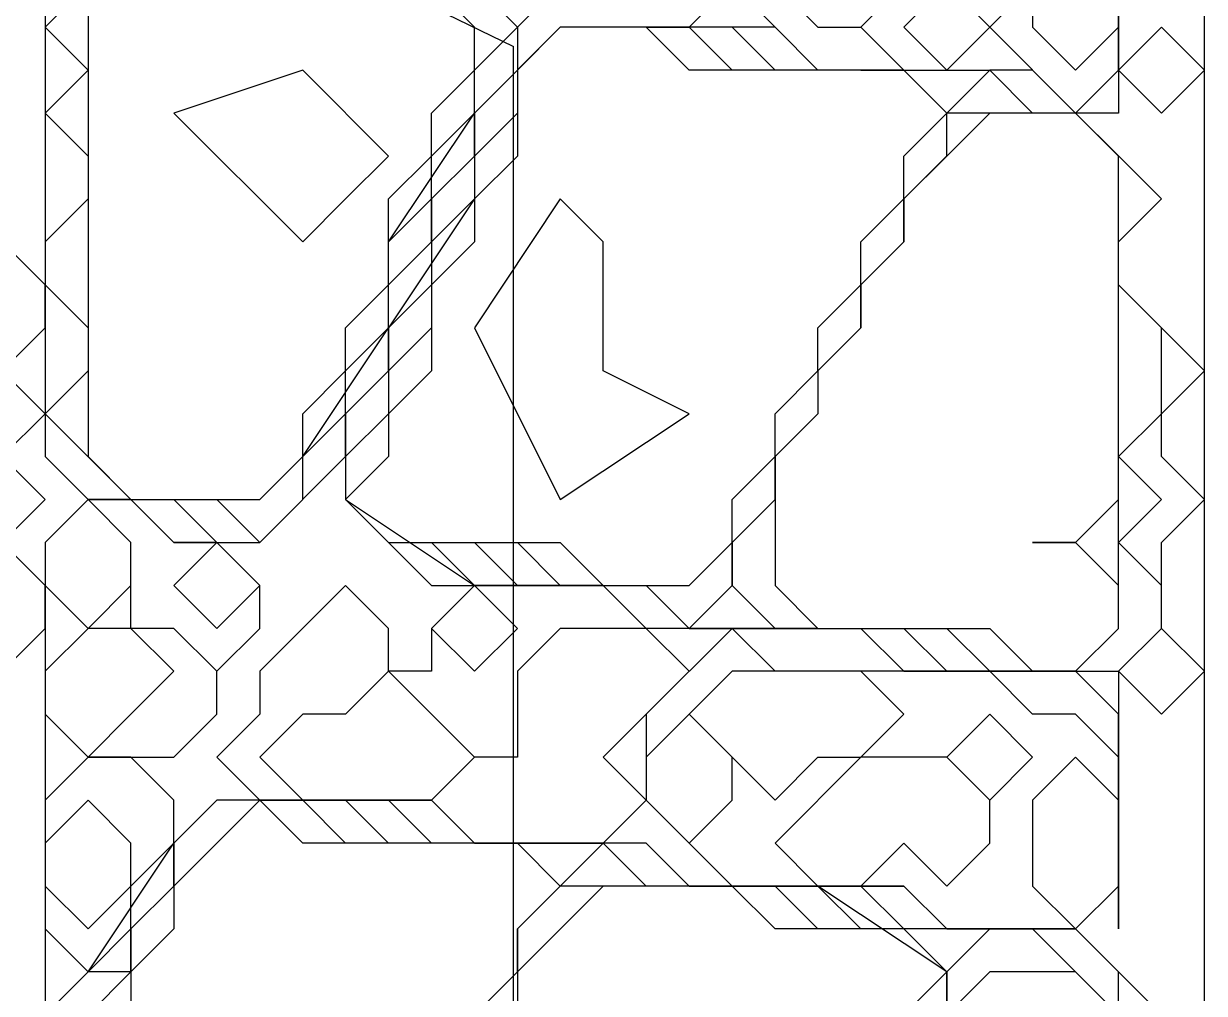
# Model space of a CAD drawing. Extents: x 46 to 224, y 52 to 151.
# Drawn here: x 163.21 to 179.58, y 106.87 to 120.32 of the extents above; entities that cross this region are included whole.
import ezdxf

# ---------------------------------------------------------------- set-up
doc = ezdxf.new("R2010")
doc.units = 0
doc.layers.add('OUTLINE', color=1, linetype='CONTINUOUS')

msp = doc.modelspace()

# ---------------------------------------------------------------- linework, layer by layer
for p, q in [((163.5056, 132.7659), (163.5056, 114.3135)), ((179.577, 86.9326), (179.577, 129.7897)), ((179.577, 86.9326), (179.577, 129.7897)), ((178.3865, 123.2421), (178.3865, 119.0754)), ((164.696, 121.4564), (163.5056, 120.2659)), ((177.7913, 121.4564), (176.6008, 120.2659)), ((163.5056, 120.8611), (163.5056, 114.3135)), ((163.5056, 120.8611), (163.5056, 114.3135)), ((163.5056, 120.8611), (163.5056, 114.3135)), ((163.5056, 120.8611), (163.5056, 114.3135)), ((163.5056, 120.8611), (163.5056, 114.3135)), ((164.1008, 120.8611), (164.1008, 114.3135)), ((169.4579, 120.2659), (168.8627, 120.8611)), ((169.4579, 120.2659), (168.8627, 120.8611)), ((169.4579, 120.2659), (168.8627, 120.8611)), ((169.4579, 120.2659), (168.8627, 120.8611)), ((169.4579, 120.2659), (168.8627, 120.8611)), ((169.4579, 120.2659), (168.8627, 120.8611)), ((170.0532, 120.2659), (169.4579, 120.8611)), ((170.0532, 120.2659), (169.4579, 120.8611)), ((170.6484, 120.8611), (170.0532, 120.2659)), ((170.6484, 120.8611), (170.0532, 120.2659)), ((172.4341, 120.2659), (173.0294, 120.8611)), ((172.4341, 120.2659), (173.0294, 120.8611)), ((173.0294, 120.8611), (173.6246, 120.2659)), ((173.0294, 120.8611), (173.6246, 120.2659)), ((173.6246, 120.8611), (174.2198, 120.2659)), ((173.6246, 120.8611), (174.2198, 120.2659)), ((173.6246, 120.8611), (174.2198, 120.2659)), ((174.8151, 120.2659), (175.4103, 120.8611)), ((174.8151, 120.2659), (175.4103, 120.8611)), ((176.0056, 120.8611), (175.4103, 120.2659)), ((176.0056, 120.8611), (175.4103, 120.2659)), ((176.0056, 119.6707), (177.196, 120.8611)), ((176.6008, 120.2659), (176.0056, 120.8611)), ((176.6008, 120.2659), (176.0056, 120.8611)), ((177.196, 120.8611), (177.196, 120.2659)), ((177.196, 120.8611), (177.196, 120.2659)), ((178.3865, 119.6707), (178.3865, 120.8611)), ((178.3865, 120.2659), (178.3865, 120.8611)), ((178.3865, 120.2659), (178.3865, 120.8611)), ((178.3865, 120.2659), (178.3865, 120.8611)), ((163.5056, 120.2659), (164.1008, 119.6707)), ((169.4579, 119.0754), (169.4579, 120.2659)), ((169.4579, 119.6707), (170.0532, 120.2659)), ((169.4579, 119.6707), (170.0532, 120.2659)), ((170.6484, 120.2659), (169.4579, 119.0754)), ((169.4579, 118.4802), (169.4579, 120.2659)), ((169.4579, 119.0754), (169.4579, 120.2659)), ((169.4579, 119.6707), (169.4579, 120.2659)), ((169.4579, 119.6707), (169.4579, 120.2659)), ((169.4579, 118.4802), (169.4579, 120.2659)), ((170.6484, 120.2659), (170.0532, 119.6707)), ((170.0532, 120.2659), (170.0532, 119.6707)), ((170.0532, 120.2659), (170.0532, 119.6707)), ((170.6484, 120.2659), (170.0532, 119.6707)), ((170.6484, 120.2659), (170.0532, 119.6707)), ((170.6484, 120.2659), (170.0532, 119.6707)), ((170.6484, 120.2659), (170.0532, 119.6707)), ((170.6484, 120.2659), (170.0532, 119.6707)), ((173.0294, 120.2659), (170.6484, 120.2659)), ((173.6246, 120.2659), (170.6484, 120.2659)), ((173.6246, 120.2659), (170.6484, 120.2659)), ((172.4341, 120.2659), (170.6484, 120.2659)), ((172.4341, 120.2659), (170.6484, 120.2659)), ((171.8389, 120.2659), (170.6484, 120.2659)), ((173.6246, 120.2659), (170.6484, 120.2659)), ((173.6246, 120.2659), (171.8389, 120.2659)), ((171.8389, 120.2659), (172.4341, 120.2659)), ((173.6246, 120.2659), (171.8389, 120.2659)), ((171.8389, 120.2659), (172.4341, 120.2659)), ((172.4341, 119.6707), (171.8389, 120.2659)), ((173.0294, 119.6707), (172.4341, 120.2659)), ((173.0294, 119.6707), (172.4341, 120.2659)), ((173.6246, 119.6707), (173.0294, 120.2659)), ((174.2198, 119.6707), (173.6246, 120.2659)), ((174.2198, 119.6707), (173.6246, 120.2659)), ((174.2198, 119.6707), (173.6246, 120.2659)), ((174.2198, 120.2659), (174.8151, 120.2659)), ((174.2198, 120.2659), (174.8151, 120.2659)), ((174.2198, 120.2659), (174.8151, 120.2659)), ((174.8151, 120.2659), (175.4103, 119.6707)), ((175.4103, 120.2659), (176.0056, 119.6707)), ((175.4103, 120.2659), (176.0056, 119.6707)), ((176.0056, 119.6707), (176.6008, 120.2659)), ((176.0056, 119.6707), (176.6008, 120.2659)), ((176.6008, 120.2659), (177.7913, 119.0754)), ((177.196, 120.2659), (177.7913, 119.6707)), ((177.196, 120.2659), (177.7913, 119.6707)), ((177.7913, 119.6707), (178.3865, 120.2659)), ((177.7913, 119.6707), (178.3865, 120.2659)), ((178.3865, 119.6707), (178.3865, 120.2659)), ((178.9818, 120.2659), (178.3865, 119.6707)), ((179.577, 119.6707), (178.9818, 120.2659)), ((164.1008, 119.6707), (163.5056, 119.0754)), ((167.077, 119.6707), (165.2913, 119.0754)), ((167.077, 119.6707), (165.2913, 119.0754)), ((168.2675, 118.4802), (167.077, 119.6707)), ((168.2675, 118.4802), (167.077, 119.6707)), ((168.8627, 119.0754), (169.4579, 119.6707)), ((168.8627, 119.0754), (169.4579, 119.6707)), ((170.0532, 119.6707), (169.4579, 119.0754)), ((170.0532, 119.6707), (169.4579, 119.0754)), ((169.4579, 118.4802), (169.4579, 119.6707)), ((169.4579, 118.4802), (169.4579, 119.6707)), ((170.0532, 119.6707), (170.0532, 119.0754)), ((170.0532, 119.6707), (170.0532, 119.0754)), ((170.0532, 119.6707), (170.0532, 119.0754)), ((170.0532, 119.6707), (170.0532, 118.4802)), ((170.0532, 119.6707), (170.0532, 118.4802)), ((170.0532, 119.6707), (170.0532, 119.0754)), ((173.0294, 119.6707), (172.4341, 119.6707)), ((173.6246, 119.6707), (173.0294, 119.6707)), ((173.6246, 119.6707), (173.0294, 119.6707)), ((175.4103, 119.6707), (173.0294, 119.6707)), ((174.2198, 119.6707), (173.6246, 119.6707)), ((175.4103, 119.6707), (173.6246, 119.6707)), ((175.4103, 119.6707), (173.6246, 119.6707)), ((175.4103, 119.6707), (174.2198, 119.6707)), ((174.8151, 119.6707), (174.2198, 119.6707)), ((174.8151, 119.6707), (174.2198, 119.6707)), ((174.8151, 119.6707), (174.2198, 119.6707)), ((174.8151, 119.6707), (176.6008, 119.6707)), ((175.4103, 119.6707), (174.8151, 119.6707)), ((175.4103, 119.6707), (174.8151, 119.6707)), ((175.4103, 119.6707), (174.8151, 119.6707)), ((175.4103, 119.6707), (174.8151, 119.6707)), ((176.0056, 119.0754), (175.4103, 119.6707)), ((176.0056, 119.0754), (175.4103, 119.6707)), ((175.4103, 119.6707), (176.0056, 119.6707)), ((176.0056, 119.0754), (175.4103, 119.6707)), ((176.0056, 119.0754), (175.4103, 119.6707)), ((176.0056, 119.0754), (175.4103, 119.6707)), ((176.0056, 119.0754), (175.4103, 119.6707)), ((176.0056, 119.0754), (175.4103, 119.6707)), ((176.0056, 119.0754), (175.4103, 119.6707)), ((176.6008, 119.6707), (176.0056, 119.0754)), ((176.6008, 119.6707), (176.0056, 119.0754)), ((176.6008, 119.6707), (176.0056, 119.0754)), ((176.6008, 119.6707), (176.0056, 119.0754)), ((177.196, 119.6707), (176.6008, 119.6707)), ((177.196, 119.0754), (176.6008, 119.6707)), ((177.196, 119.0754), (176.6008, 119.6707)), ((178.9818, 117.8849), (177.196, 119.6707)), ((177.7913, 119.0754), (178.3865, 119.6707)), ((177.7913, 119.0754), (178.3865, 119.6707)), ((178.3865, 119.6707), (178.9818, 119.0754)), ((178.9818, 119.0754), (179.577, 119.6707)), ((163.5056, 119.0754), (164.1008, 118.4802)), ((165.2913, 119.0754), (167.077, 117.2897)), ((165.2913, 119.0754), (167.077, 117.2897)), ((168.2675, 117.2897), (169.4579, 119.0754)), ((168.8627, 118.4802), (169.4579, 119.0754)), ((168.8627, 117.8849), (168.8627, 119.0754)), ((168.8627, 118.4802), (168.8627, 119.0754)), ((170.0532, 119.0754), (169.4579, 118.4802)), ((169.4579, 119.0754), (169.4579, 118.4802)), ((169.4579, 119.0754), (169.4579, 118.4802)), ((169.4579, 119.0754), (169.4579, 117.8849)), ((170.0532, 119.0754), (169.4579, 118.4802)), ((170.0532, 119.0754), (169.4579, 118.4802)), ((170.0532, 119.0754), (169.4579, 118.4802)), ((176.6008, 119.0754), (175.4103, 117.8849)), ((175.4103, 118.4802), (176.0056, 119.0754)), ((176.6008, 119.0754), (175.4103, 117.8849)), ((175.4103, 118.4802), (176.0056, 119.0754)), ((176.6008, 119.0754), (175.4103, 117.8849)), ((177.7913, 119.0754), (176.0056, 119.0754)), ((176.0056, 118.4802), (176.0056, 119.0754)), ((177.7913, 119.0754), (176.6008, 119.0754)), ((177.7913, 119.0754), (176.6008, 119.0754)), ((177.7913, 119.0754), (176.6008, 119.0754)), ((177.7913, 119.0754), (177.196, 119.0754)), ((177.7913, 119.0754), (177.196, 119.0754)), ((178.3865, 118.4802), (177.7913, 119.0754)), ((178.3865, 119.0754), (177.7913, 119.0754)), ((178.9818, 117.8849), (177.7913, 119.0754)), ((178.3865, 118.4802), (177.7913, 119.0754)), ((178.3865, 118.4802), (177.7913, 119.0754)), ((178.3865, 118.4802), (177.7913, 119.0754)), ((178.9818, 117.8849), (177.7913, 119.0754)), ((164.1008, 118.4802), (164.1008, 117.8849)), ((167.6722, 117.8849), (168.2675, 118.4802)), ((167.6722, 117.8849), (168.2675, 118.4802)), ((168.2675, 117.8849), (168.8627, 118.4802)), ((169.4579, 118.4802), (168.8627, 117.8849)), ((169.4579, 118.4802), (168.8627, 117.8849)), ((168.8627, 117.8849), (169.4579, 118.4802)), ((168.8627, 117.8849), (169.4579, 118.4802)), ((168.8627, 117.8849), (169.4579, 118.4802)), ((168.8627, 117.8849), (168.8627, 118.4802)), ((168.8627, 117.8849), (169.4579, 118.4802)), ((169.4579, 118.4802), (169.4579, 117.8849)), ((169.4579, 118.4802), (169.4579, 117.8849)), ((169.4579, 118.4802), (169.4579, 117.2897)), ((170.0532, 118.4802), (169.4579, 117.8849)), ((170.0532, 118.4802), (169.4579, 117.8849)), ((169.4579, 118.4802), (169.4579, 117.8849)), ((175.4103, 117.8849), (176.0056, 118.4802)), ((175.4103, 117.8849), (175.4103, 118.4802)), ((175.4103, 117.8849), (175.4103, 118.4802)), ((178.3865, 111.9326), (178.3865, 118.4802)), ((178.3865, 111.9326), (178.3865, 118.4802)), ((178.3865, 117.8849), (178.3865, 118.4802)), ((178.3865, 117.8849), (178.3865, 118.4802)), ((164.1008, 117.8849), (163.5056, 117.2897)), ((167.077, 117.2897), (167.6722, 117.8849)), ((167.077, 117.2897), (167.6722, 117.8849)), ((169.4579, 117.8849), (168.2675, 116.0992)), ((168.2675, 117.2897), (168.8627, 117.8849)), ((168.2675, 117.2897), (168.8627, 117.8849)), ((168.2675, 116.6945), (168.2675, 117.8849)), ((168.8627, 117.8849), (168.8627, 116.6945)), ((168.8627, 117.8849), (168.8627, 116.6945)), ((168.8627, 117.2897), (168.8627, 117.8849)), ((168.8627, 117.2897), (168.8627, 117.8849)), ((169.4579, 117.8849), (168.8627, 117.2897)), ((168.8627, 117.2897), (168.8627, 117.8849)), ((169.4579, 117.8849), (168.8627, 117.2897)), ((168.8627, 117.2897), (168.8627, 117.8849)), ((169.4579, 117.8849), (168.8627, 117.2897)), ((170.6484, 117.8849), (169.4579, 116.0992)), ((170.6484, 117.8849), (169.4579, 116.0992)), ((169.4579, 117.8849), (169.4579, 117.2897)), ((169.4579, 117.8849), (169.4579, 117.2897)), ((171.2437, 117.2897), (170.6484, 117.8849)), ((171.2437, 117.2897), (170.6484, 117.8849)), ((174.8151, 117.2897), (175.4103, 117.8849)), ((174.8151, 117.2897), (175.4103, 117.8849)), ((175.4103, 117.8849), (175.4103, 117.2897)), ((175.4103, 117.2897), (175.4103, 117.8849)), ((175.4103, 117.8849), (175.4103, 117.2897)), ((175.4103, 117.8849), (175.4103, 117.2897)), ((178.3865, 117.2897), (178.9818, 117.8849)), ((178.3865, 117.2897), (178.9818, 117.8849)), ((178.3865, 111.9326), (178.3865, 117.8849)), ((178.3865, 113.7183), (178.3865, 117.8849)), ((178.3865, 117.2897), (178.9818, 117.8849)), ((163.5056, 116.6945), (162.9103, 117.2897)), ((163.5056, 116.6945), (162.9103, 117.2897)), ((163.5056, 117.2897), (163.5056, 116.6945)), ((168.2675, 116.0992), (168.2675, 117.2897)), ((168.2675, 116.6945), (168.8627, 117.2897)), ((168.2675, 116.6945), (168.8627, 117.2897)), ((168.2675, 116.6945), (168.8627, 117.2897)), ((168.2675, 116.0992), (168.2675, 117.2897)), ((168.2675, 116.6945), (168.2675, 117.2897)), ((168.2675, 116.6945), (168.8627, 117.2897)), ((168.8627, 117.2897), (168.8627, 116.6945)), ((168.8627, 117.2897), (168.8627, 116.6945)), ((169.4579, 117.2897), (168.8627, 116.6945)), ((169.4579, 117.2897), (168.8627, 116.6945)), ((169.4579, 117.2897), (168.8627, 116.6945)), ((168.8627, 117.2897), (168.8627, 116.6945)), ((171.2437, 116.6945), (171.2437, 117.2897)), ((171.2437, 116.6945), (171.2437, 117.2897)), ((175.4103, 117.2897), (174.8151, 116.6945)), ((174.8151, 116.6945), (175.4103, 117.2897)), ((174.8151, 116.6945), (174.8151, 117.2897)), ((175.4103, 117.2897), (174.8151, 116.6945)), ((174.8151, 116.6945), (174.8151, 117.2897)), ((175.4103, 117.2897), (174.8151, 116.6945)), ((178.3865, 116.6945), (178.3865, 117.2897)), ((178.3865, 116.6945), (178.3865, 117.2897)), ((178.3865, 116.6945), (178.3865, 117.2897)), ((163.5056, 116.0992), (163.5056, 116.6945)), ((163.5056, 116.0992), (163.5056, 116.6945)), ((163.5056, 116.6945), (164.1008, 116.0992)), ((167.6722, 116.0992), (168.2675, 116.6945)), ((167.6722, 116.0992), (168.2675, 116.6945)), ((168.8627, 116.6945), (168.2675, 116.0992)), ((168.8627, 116.6945), (168.2675, 116.0992)), ((168.2675, 115.504), (168.2675, 116.6945)), ((168.2675, 116.0992), (168.2675, 116.6945)), ((168.8627, 116.6945), (168.2675, 116.0992)), ((168.2675, 116.0992), (168.2675, 116.6945)), ((168.8627, 116.6945), (168.2675, 116.0992)), ((168.2675, 116.0992), (168.2675, 116.6945)), ((168.8627, 116.6945), (168.2675, 116.0992)), ((168.8627, 116.6945), (168.8627, 116.0992)), ((168.8627, 116.6945), (168.8627, 116.0992)), ((168.8627, 116.6945), (168.8627, 115.504)), ((171.2437, 115.504), (171.2437, 116.6945)), ((171.2437, 115.504), (171.2437, 116.6945)), ((174.2198, 116.0992), (174.8151, 116.6945)), ((174.2198, 116.0992), (174.8151, 116.6945)), ((174.8151, 116.6945), (174.8151, 116.0992)), ((174.8151, 116.0992), (174.8151, 116.6945)), ((174.8151, 116.6945), (174.8151, 116.0992)), ((174.8151, 116.6945), (174.8151, 116.0992)), ((179.577, 115.504), (178.3865, 116.6945)), ((178.9818, 116.0992), (178.3865, 116.6945)), ((178.9818, 116.0992), (178.3865, 116.6945)), ((162.9103, 115.504), (163.5056, 116.0992)), ((162.9103, 115.504), (163.5056, 116.0992)), ((164.1008, 116.0992), (164.1008, 115.504)), ((167.077, 114.3135), (168.2675, 116.0992)), ((167.6722, 115.504), (168.2675, 116.0992)), ((167.6722, 115.504), (168.2675, 116.0992)), ((167.6722, 115.504), (168.2675, 116.0992)), ((167.6722, 114.9088), (167.6722, 116.0992)), ((167.6722, 115.504), (167.6722, 116.0992)), ((167.6722, 115.504), (168.2675, 116.0992)), ((168.2675, 116.0992), (168.2675, 114.9088)), ((168.2675, 116.0992), (168.2675, 115.504)), ((168.2675, 116.0992), (168.2675, 115.504)), ((168.2675, 116.0992), (168.2675, 115.504)), ((168.2675, 116.0992), (168.2675, 115.504)), ((168.8627, 116.0992), (168.2675, 115.504)), ((168.8627, 116.0992), (168.2675, 115.504)), ((168.2675, 116.0992), (168.2675, 115.504)), ((169.4579, 116.0992), (170.6484, 113.7183)), ((169.4579, 116.0992), (170.6484, 113.7183)), ((174.8151, 116.0992), (174.2198, 115.504)), ((174.2198, 115.504), (174.8151, 116.0992)), ((174.2198, 115.504), (174.2198, 116.0992)), ((174.8151, 116.0992), (174.2198, 115.504)), ((174.2198, 115.504), (174.2198, 116.0992)), ((174.8151, 116.0992), (174.2198, 115.504)), ((178.9818, 114.9088), (178.9818, 116.0992)), ((178.9818, 114.9088), (178.9818, 116.0992)), ((163.5056, 114.9088), (162.9103, 115.504)), ((163.5056, 114.9088), (162.9103, 115.504)), ((164.1008, 115.504), (163.5056, 114.9088)), ((167.077, 114.9088), (167.6722, 115.504)), ((168.2675, 115.504), (167.6722, 114.9088)), ((168.2675, 115.504), (167.6722, 114.9088)), ((167.6722, 114.9088), (168.2675, 115.504)), ((167.6722, 114.3135), (167.6722, 115.504)), ((168.2675, 115.504), (167.6722, 114.9088)), ((167.6722, 114.3135), (167.6722, 115.504)), ((168.2675, 115.504), (167.6722, 114.9088)), ((167.6722, 114.9088), (167.6722, 115.504)), ((167.6722, 114.3135), (167.6722, 115.504)), ((168.2675, 115.504), (167.6722, 114.9088)), ((168.2675, 115.504), (168.2675, 114.9088)), ((168.2675, 115.504), (168.2675, 114.3135)), ((168.8627, 115.504), (168.2675, 114.9088)), ((172.4341, 114.9088), (171.2437, 115.504)), ((172.4341, 114.9088), (171.2437, 115.504)), ((173.6246, 114.9088), (174.2198, 115.504)), ((173.6246, 114.9088), (174.2198, 115.504)), ((174.2198, 115.504), (174.2198, 114.9088)), ((174.2198, 115.504), (174.2198, 114.9088)), ((178.9818, 114.9088), (179.577, 115.504)), ((162.9103, 114.3135), (163.5056, 114.9088)), ((162.9103, 114.3135), (163.5056, 114.9088)), ((163.5056, 114.9088), (164.696, 113.7183)), ((166.4818, 113.7183), (167.6722, 114.9088)), ((166.4818, 113.7183), (167.6722, 114.9088)), ((167.077, 114.3135), (167.077, 114.9088)), ((168.2675, 114.9088), (167.6722, 114.3135)), ((167.6722, 114.9088), (167.6722, 113.7183)), ((167.6722, 114.9088), (167.6722, 113.7183)), ((167.6722, 114.3135), (167.6722, 114.9088)), ((167.6722, 114.9088), (167.6722, 113.7183)), ((167.6722, 114.9088), (167.6722, 113.7183)), ((168.2675, 114.9088), (167.6722, 114.3135)), ((167.6722, 114.9088), (167.6722, 113.7183)), ((168.2675, 114.9088), (168.2675, 114.3135)), ((170.6484, 113.7183), (172.4341, 114.9088)), ((170.6484, 113.7183), (172.4341, 114.9088)), ((173.6246, 113.7183), (173.6246, 114.9088)), ((174.2198, 114.9088), (173.6246, 114.3135)), ((173.6246, 114.3135), (173.6246, 114.9088)), ((174.2198, 114.9088), (173.6246, 114.3135)), ((178.3865, 114.3135), (178.9818, 114.9088)), ((178.3865, 114.3135), (178.9818, 114.9088)), ((178.9818, 114.3135), (178.9818, 114.9088)), ((163.5056, 113.7183), (162.9103, 114.3135)), ((163.5056, 113.7183), (162.9103, 114.3135)), ((163.5056, 114.3135), (164.1008, 113.7183)), ((163.5056, 114.3135), (164.1008, 113.7183)), ((163.5056, 114.3135), (164.1008, 113.7183)), ((163.5056, 114.3135), (164.1008, 113.7183)), ((163.5056, 114.3135), (164.1008, 113.7183)), ((163.5056, 114.3135), (164.1008, 113.7183)), ((164.1008, 114.3135), (164.696, 113.7183)), ((166.4818, 113.123), (167.6722, 114.3135)), ((166.4818, 113.123), (167.6722, 114.3135)), ((166.4818, 113.123), (167.6722, 114.3135)), ((166.4818, 113.7183), (167.077, 114.3135)), ((166.4818, 113.123), (167.6722, 114.3135)), ((167.077, 113.7183), (167.077, 114.3135)), ((167.6722, 114.3135), (167.6722, 113.7183)), ((167.6722, 114.3135), (167.6722, 113.7183)), ((168.2675, 114.3135), (167.6722, 113.7183)), ((168.2675, 114.3135), (167.6722, 113.7183)), ((173.0294, 113.7183), (173.6246, 114.3135)), ((173.6246, 114.3135), (173.6246, 112.5278)), ((173.6246, 114.3135), (173.6246, 112.5278)), ((178.9818, 113.7183), (178.3865, 114.3135)), ((178.9818, 113.7183), (178.3865, 114.3135)), ((179.577, 113.7183), (178.9818, 114.3135)), ((162.9103, 113.123), (163.5056, 113.7183)), ((162.9103, 113.123), (163.5056, 113.7183)), ((164.1008, 113.7183), (163.5056, 113.123)), ((164.1008, 113.7183), (163.5056, 113.123)), ((164.1008, 113.7183), (163.5056, 113.123)), ((164.1008, 113.7183), (163.5056, 113.123)), ((164.1008, 113.7183), (163.5056, 113.123)), ((164.1008, 113.7183), (165.8865, 113.7183)), ((164.696, 113.7183), (164.1008, 113.7183)), ((164.696, 113.7183), (164.1008, 113.7183)), ((164.1008, 113.7183), (164.696, 113.7183)), ((164.1008, 113.7183), (165.2913, 113.7183)), ((164.696, 113.123), (164.1008, 113.7183)), ((164.1008, 113.7183), (165.8865, 113.7183)), ((164.696, 113.123), (164.1008, 113.7183)), ((164.1008, 113.7183), (166.4818, 113.7183)), ((164.1008, 113.7183), (165.8865, 113.7183)), ((164.696, 113.123), (164.1008, 113.7183)), ((165.2913, 113.123), (164.696, 113.7183)), ((165.2913, 113.123), (164.696, 113.7183)), ((164.696, 113.7183), (165.2913, 113.123)), ((164.696, 113.7183), (166.4818, 113.7183)), ((164.696, 113.7183), (166.4818, 113.7183)), ((165.2913, 113.7183), (165.8865, 113.123)), ((165.8865, 113.7183), (166.4818, 113.123)), ((165.8865, 113.7183), (166.4818, 113.123)), ((165.8865, 113.7183), (166.4818, 113.123)), ((166.4818, 113.123), (167.077, 113.7183)), ((167.6722, 113.7183), (169.4579, 112.5278)), ((167.6722, 113.7183), (168.8627, 112.5278)), ((167.6722, 113.7183), (168.8627, 112.5278)), ((167.6722, 113.7183), (168.2675, 113.123)), ((167.6722, 113.7183), (168.2675, 113.123)), ((167.6722, 113.7183), (168.2675, 113.123)), ((167.6722, 113.7183), (168.2675, 113.123)), ((167.6722, 113.7183), (168.2675, 113.123)), ((167.6722, 113.7183), (168.2675, 113.123)), ((172.4341, 112.5278), (173.6246, 113.7183)), ((173.0294, 113.123), (173.0294, 113.7183)), ((177.7913, 113.123), (178.3865, 113.7183)), ((178.3865, 113.123), (178.9818, 113.7183)), ((178.3865, 113.123), (178.9818, 113.7183)), ((178.9818, 113.123), (179.577, 113.7183)), ((163.5056, 112.5278), (162.9103, 113.123)), ((163.5056, 112.5278), (162.9103, 113.123)), ((163.5056, 113.123), (163.5056, 105.9802)), ((163.5056, 113.123), (163.5056, 105.9802)), ((163.5056, 113.123), (163.5056, 110.7421)), ((163.5056, 113.123), (163.5056, 112.5278)), ((163.5056, 113.123), (163.5056, 112.5278)), ((164.696, 112.5278), (164.696, 113.123)), ((164.696, 112.5278), (164.696, 113.123)), ((164.696, 112.5278), (164.696, 113.123)), ((165.8865, 113.123), (165.2913, 113.123)), ((165.8865, 113.123), (165.2913, 113.123)), ((165.2913, 113.123), (166.4818, 113.123)), ((165.8865, 113.123), (165.2913, 112.5278)), ((166.4818, 112.5278), (165.8865, 113.123)), ((166.4818, 112.5278), (165.8865, 113.123)), ((165.8865, 113.123), (166.4818, 113.123)), ((166.4818, 112.5278), (165.8865, 113.123)), ((168.2675, 113.123), (168.8627, 113.123)), ((168.2675, 113.123), (168.8627, 113.123)), ((168.2675, 113.123), (169.4579, 113.123)), ((168.2675, 113.123), (170.0532, 113.123)), ((168.2675, 113.123), (170.6484, 113.123)), ((168.2675, 113.123), (168.8627, 113.123)), ((168.8627, 113.123), (169.4579, 112.5278)), ((168.8627, 113.123), (169.4579, 112.5278)), ((168.8627, 113.123), (169.4579, 112.5278)), ((169.4579, 113.123), (170.0532, 112.5278)), ((170.0532, 113.123), (170.6484, 112.5278)), ((170.6484, 113.123), (171.2437, 112.5278)), ((172.4341, 112.5278), (173.0294, 113.123)), ((172.4341, 112.5278), (173.0294, 113.123)), ((172.4341, 112.5278), (173.0294, 113.123)), ((172.4341, 112.5278), (173.0294, 113.123)), ((172.4341, 112.5278), (173.0294, 113.123)), ((173.0294, 113.123), (173.0294, 112.5278)), ((173.0294, 112.5278), (173.0294, 113.123)), ((173.0294, 113.123), (173.0294, 112.5278)), ((173.0294, 113.123), (173.0294, 112.5278)), ((173.0294, 113.123), (173.0294, 112.5278)), ((173.0294, 113.123), (173.0294, 112.5278)), ((177.7913, 113.123), (177.196, 113.123)), ((177.196, 113.123), (177.7913, 113.123)), ((178.3865, 112.5278), (177.7913, 113.123)), ((178.9818, 112.5278), (178.3865, 113.123)), ((178.9818, 112.5278), (178.3865, 113.123)), ((178.9818, 111.9326), (178.9818, 113.123)), ((163.5056, 111.9326), (163.5056, 112.5278)), ((163.5056, 111.9326), (163.5056, 112.5278)), ((163.5056, 112.5278), (164.1008, 111.9326)), ((163.5056, 112.5278), (164.1008, 111.9326)), ((164.1008, 111.9326), (164.696, 112.5278)), ((164.1008, 111.9326), (164.696, 112.5278)), ((164.696, 111.9326), (164.696, 112.5278)), ((165.2913, 112.5278), (165.8865, 111.9326)), ((165.8865, 111.9326), (166.4818, 112.5278)), ((167.6722, 112.5278), (166.4818, 111.3373)), ((166.4818, 111.9326), (166.4818, 112.5278)), ((167.6722, 112.5278), (166.4818, 111.3373)), ((166.4818, 111.9326), (166.4818, 112.5278)), ((168.2675, 111.9326), (167.6722, 112.5278)), ((168.2675, 111.9326), (167.6722, 112.5278)), ((168.8627, 112.5278), (171.8389, 112.5278)), ((169.4579, 112.5278), (168.8627, 111.9326)), ((168.8627, 112.5278), (171.8389, 112.5278)), ((169.4579, 112.5278), (168.8627, 111.9326)), ((169.4579, 112.5278), (168.8627, 111.9326)), ((169.4579, 112.5278), (172.4341, 112.5278)), ((171.2437, 112.5278), (169.4579, 112.5278)), ((171.2437, 112.5278), (169.4579, 112.5278)), ((169.4579, 112.5278), (171.8389, 112.5278)), ((170.0532, 111.9326), (169.4579, 112.5278)), ((169.4579, 112.5278), (172.4341, 112.5278)), ((169.4579, 112.5278), (172.4341, 112.5278)), ((170.0532, 112.5278), (172.4341, 112.5278)), ((170.6484, 112.5278), (172.4341, 112.5278)), ((171.8389, 111.9326), (171.2437, 112.5278)), ((171.8389, 111.9326), (171.2437, 112.5278)), ((171.2437, 112.5278), (172.4341, 112.5278)), ((171.8389, 112.5278), (172.4341, 111.9326)), ((171.8389, 112.5278), (172.4341, 111.9326)), ((171.8389, 112.5278), (172.4341, 111.9326)), ((172.4341, 111.9326), (173.0294, 112.5278)), ((173.0294, 112.5278), (173.6246, 111.9326)), ((173.0294, 112.5278), (173.6246, 111.9326)), ((173.0294, 112.5278), (173.6246, 111.9326)), ((173.0294, 112.5278), (173.6246, 111.9326)), ((173.0294, 112.5278), (173.6246, 111.9326)), ((173.6246, 112.5278), (174.2198, 111.9326)), ((173.6246, 112.5278), (174.2198, 111.9326)), ((178.3865, 111.9326), (178.3865, 112.5278)), ((178.9818, 111.9326), (178.9818, 112.5278)), ((178.9818, 111.9326), (178.9818, 112.5278)), ((162.3151, 110.7421), (163.5056, 111.9326)), ((162.3151, 110.7421), (163.5056, 111.9326)), ((164.1008, 111.9326), (163.5056, 111.3373)), ((164.1008, 111.9326), (163.5056, 111.3373)), ((164.696, 111.9326), (164.1008, 111.9326)), ((164.696, 111.9326), (164.1008, 111.9326)), ((165.2913, 111.9326), (164.696, 111.9326)), ((165.2913, 111.3373), (164.696, 111.9326)), ((165.2913, 111.3373), (164.696, 111.9326)), ((165.8865, 111.3373), (165.2913, 111.9326)), ((165.8865, 111.3373), (166.4818, 111.9326)), ((165.8865, 111.3373), (166.4818, 111.9326)), ((168.2675, 111.3373), (168.2675, 111.9326)), ((168.2675, 111.3373), (168.2675, 111.9326)), ((168.8627, 111.9326), (168.8627, 111.3373)), ((168.8627, 111.9326), (168.8627, 111.3373)), ((168.8627, 111.9326), (169.4579, 111.3373)), ((169.4579, 111.3373), (170.0532, 111.9326)), ((170.6484, 111.9326), (170.0532, 111.3373)), ((171.8389, 111.9326), (170.6484, 111.9326)), ((174.2198, 111.9326), (171.8389, 111.9326)), ((174.2198, 111.9326), (171.8389, 111.9326)), ((172.4341, 111.3373), (171.8389, 111.9326)), ((173.0294, 111.9326), (171.8389, 110.7421)), ((172.4341, 111.9326), (174.2198, 111.9326)), ((172.4341, 111.9326), (174.2198, 111.9326)), ((173.6246, 111.3373), (173.0294, 111.9326)), ((173.6246, 111.9326), (175.4103, 111.9326)), ((173.6246, 111.9326), (174.8151, 111.9326)), ((173.6246, 111.9326), (175.4103, 111.9326)), ((173.6246, 111.9326), (176.0056, 111.9326)), ((173.6246, 111.9326), (175.4103, 111.9326)), ((174.2198, 111.9326), (176.0056, 111.9326)), ((174.2198, 111.9326), (176.6008, 111.9326)), ((174.8151, 111.9326), (175.4103, 111.3373)), ((175.4103, 111.9326), (176.0056, 111.3373)), ((175.4103, 111.9326), (176.0056, 111.3373)), ((175.4103, 111.9326), (176.0056, 111.3373)), ((176.0056, 111.9326), (176.6008, 111.3373)), ((176.0056, 111.9326), (176.6008, 111.3373)), ((176.6008, 111.9326), (177.196, 111.3373)), ((177.7913, 111.3373), (178.3865, 111.9326)), ((177.7913, 111.3373), (178.3865, 111.9326)), ((177.7913, 111.3373), (178.3865, 111.9326)), ((177.7913, 111.3373), (178.3865, 111.9326)), ((178.3865, 111.3373), (178.9818, 111.9326)), ((178.9818, 111.9326), (178.3865, 111.3373)), ((178.3865, 111.3373), (178.9818, 111.9326)), ((178.3865, 111.3373), (178.9818, 111.9326)), ((179.577, 111.3373), (178.9818, 111.9326)), ((163.5056, 111.3373), (163.5056, 110.7421)), ((163.5056, 111.3373), (163.5056, 110.7421)), ((164.696, 110.7421), (165.2913, 111.3373)), ((164.696, 110.7421), (165.2913, 111.3373)), ((165.8865, 110.7421), (165.8865, 111.3373)), ((165.8865, 110.7421), (165.8865, 111.3373)), ((165.8865, 110.7421), (165.8865, 111.3373)), ((166.4818, 111.3373), (166.4818, 110.7421)), ((166.4818, 111.3373), (166.4818, 110.7421)), ((168.2675, 111.3373), (167.6722, 110.7421)), ((168.8627, 111.3373), (168.2675, 111.3373)), ((168.8627, 111.3373), (168.2675, 111.3373)), ((168.8627, 110.7421), (168.2675, 111.3373)), ((170.0532, 111.3373), (170.0532, 110.1468)), ((171.8389, 110.7421), (172.4341, 111.3373)), ((173.0294, 111.3373), (172.4341, 110.7421)), ((173.0294, 111.3373), (172.4341, 110.7421)), ((174.8151, 111.3373), (173.0294, 111.3373)), ((174.8151, 111.3373), (173.0294, 111.3373)), ((174.2198, 111.3373), (173.6246, 111.3373)), ((176.6008, 111.3373), (174.2198, 111.3373)), ((175.4103, 110.7421), (174.8151, 111.3373)), ((175.4103, 110.7421), (174.8151, 111.3373)), ((175.4103, 111.3373), (178.3865, 111.3373)), ((176.0056, 111.3373), (175.4103, 111.3373)), ((175.4103, 111.3373), (178.3865, 111.3373)), ((176.0056, 111.3373), (177.7913, 111.3373)), ((177.7913, 111.3373), (176.0056, 111.3373)), ((176.0056, 111.3373), (178.3865, 111.3373)), ((176.0056, 111.3373), (178.3865, 111.3373)), ((177.196, 110.7421), (176.6008, 111.3373)), ((176.6008, 111.3373), (177.7913, 111.3373)), ((176.6008, 111.3373), (177.7913, 111.3373)), ((177.196, 111.3373), (177.7913, 111.3373)), ((178.3865, 110.7421), (177.7913, 111.3373)), ((178.3865, 111.3373), (178.3865, 107.7659)), ((178.3865, 111.3373), (178.9818, 110.7421)), ((178.9818, 110.7421), (179.577, 111.3373)), ((163.5056, 110.7421), (164.1008, 110.1468)), ((163.5056, 110.7421), (164.1008, 110.1468)), ((163.5056, 110.7421), (164.1008, 110.1468)), ((164.1008, 110.1468), (164.696, 110.7421)), ((164.1008, 110.1468), (164.696, 110.7421)), ((165.2913, 110.1468), (165.8865, 110.7421)), ((165.2913, 110.1468), (165.8865, 110.7421)), ((165.2913, 110.1468), (165.8865, 110.7421)), ((166.4818, 110.7421), (165.8865, 110.1468)), ((166.4818, 110.7421), (165.8865, 110.1468)), ((167.077, 110.7421), (166.4818, 110.1468)), ((167.6722, 110.7421), (167.077, 110.7421)), ((169.4579, 110.1468), (168.8627, 110.7421)), ((171.2437, 110.1468), (171.8389, 110.7421)), ((171.8389, 110.7421), (171.8389, 109.5516)), ((172.4341, 110.7421), (171.8389, 110.1468)), ((172.4341, 110.7421), (171.8389, 110.1468)), ((172.4341, 110.7421), (173.6246, 109.5516)), ((173.0294, 110.1468), (172.4341, 110.7421)), ((172.4341, 110.7421), (173.6246, 109.5516)), ((173.0294, 110.1468), (172.4341, 110.7421)), ((174.8151, 110.1468), (175.4103, 110.7421)), ((174.8151, 110.1468), (175.4103, 110.7421)), ((176.6008, 110.7421), (176.0056, 110.1468)), ((176.6008, 110.7421), (176.0056, 110.1468)), ((177.196, 110.1468), (176.6008, 110.7421)), ((177.196, 110.1468), (176.6008, 110.7421)), ((177.7913, 110.7421), (177.196, 110.7421)), ((178.3865, 110.1468), (177.7913, 110.7421)), ((178.3865, 107.7659), (178.3865, 110.7421)), ((164.1008, 110.1468), (163.5056, 109.5516)), ((164.1008, 110.1468), (163.5056, 109.5516)), ((164.1008, 110.1468), (163.5056, 109.5516)), ((164.1008, 110.1468), (163.5056, 109.5516)), ((164.1008, 110.1468), (163.5056, 109.5516)), ((164.696, 110.1468), (164.1008, 110.1468)), ((164.1008, 110.1468), (165.2913, 110.1468)), ((164.696, 110.1468), (164.1008, 110.1468)), ((164.696, 110.1468), (164.1008, 110.1468)), ((164.696, 110.1468), (164.1008, 110.1468)), ((164.696, 110.1468), (164.1008, 110.1468)), ((165.2913, 109.5516), (164.696, 110.1468)), ((165.2913, 109.5516), (164.696, 110.1468)), ((164.696, 110.1468), (165.2913, 110.1468)), ((165.2913, 109.5516), (164.696, 110.1468)), ((164.696, 110.1468), (165.2913, 110.1468)), ((165.2913, 109.5516), (164.696, 110.1468)), ((165.2913, 109.5516), (164.696, 110.1468)), ((165.2913, 109.5516), (164.696, 110.1468)), ((165.2913, 109.5516), (164.696, 110.1468)), ((165.8865, 110.1468), (166.4818, 109.5516)), ((165.8865, 110.1468), (166.4818, 109.5516)), ((166.4818, 110.1468), (167.077, 109.5516)), ((169.4579, 110.1468), (168.8627, 109.5516)), ((168.8627, 109.5516), (169.4579, 110.1468)), ((170.0532, 110.1468), (169.4579, 110.1468)), ((171.8389, 109.5516), (171.2437, 110.1468)), ((171.8389, 110.1468), (171.8389, 109.5516)), ((171.8389, 110.1468), (171.8389, 109.5516)), ((173.0294, 109.5516), (173.0294, 110.1468)), ((173.0294, 109.5516), (173.0294, 110.1468)), ((173.6246, 109.5516), (174.2198, 110.1468)), ((174.8151, 110.1468), (173.6246, 108.9564)), ((173.6246, 109.5516), (174.2198, 110.1468)), ((174.8151, 110.1468), (173.6246, 108.9564)), ((174.2198, 110.1468), (174.8151, 110.1468)), ((174.2198, 110.1468), (174.8151, 110.1468)), ((176.0056, 110.1468), (174.8151, 110.1468)), ((176.0056, 110.1468), (174.8151, 110.1468)), ((176.0056, 110.1468), (176.6008, 109.5516)), ((176.6008, 109.5516), (176.0056, 110.1468)), ((176.0056, 110.1468), (176.6008, 109.5516)), ((176.6008, 109.5516), (176.0056, 110.1468)), ((176.6008, 109.5516), (177.196, 110.1468)), ((176.6008, 109.5516), (177.196, 110.1468)), ((177.7913, 110.1468), (177.196, 109.5516)), ((177.7913, 110.1468), (177.196, 109.5516)), ((178.3865, 109.5516), (177.7913, 110.1468)), ((178.3865, 109.5516), (177.7913, 110.1468)), ((178.3865, 108.3611), (178.3865, 110.1468)), ((163.5056, 109.5516), (163.5056, 107.7659)), ((163.5056, 109.5516), (163.5056, 107.7659)), ((163.5056, 109.5516), (163.5056, 107.7659)), ((163.5056, 109.5516), (163.5056, 108.3611)), ((164.1008, 109.5516), (163.5056, 108.9564)), ((163.5056, 109.5516), (163.5056, 107.7659)), ((164.696, 108.9564), (164.1008, 109.5516)), ((165.2913, 108.9564), (165.2913, 109.5516)), ((165.8865, 109.5516), (165.2913, 108.9564)), ((165.8865, 109.5516), (165.2913, 108.9564)), ((165.2913, 108.3611), (165.2913, 109.5516)), ((165.8865, 109.5516), (165.2913, 108.9564)), ((165.2913, 108.3611), (165.2913, 109.5516)), ((165.2913, 108.9564), (165.2913, 109.5516)), ((165.8865, 109.5516), (165.2913, 108.9564)), ((165.2913, 108.9564), (165.2913, 109.5516)), ((165.8865, 109.5516), (165.2913, 108.9564)), ((165.2913, 108.9564), (165.2913, 109.5516)), ((165.8865, 109.5516), (165.2913, 108.9564)), ((166.4818, 109.5516), (165.2913, 108.3611)), ((166.4818, 109.5516), (165.2913, 108.3611)), ((165.2913, 108.9564), (165.2913, 109.5516)), ((165.8865, 109.5516), (165.2913, 108.9564)), ((168.2675, 109.5516), (165.8865, 109.5516)), ((168.2675, 109.5516), (165.8865, 109.5516)), ((168.2675, 109.5516), (165.8865, 109.5516)), ((168.8627, 109.5516), (165.8865, 109.5516)), ((168.2675, 109.5516), (165.8865, 109.5516)), ((167.6722, 109.5516), (165.8865, 109.5516)), ((168.2675, 109.5516), (165.8865, 109.5516)), ((166.4818, 109.5516), (168.2675, 109.5516)), ((166.4818, 109.5516), (168.2675, 109.5516)), ((167.077, 109.5516), (166.4818, 109.5516)), ((167.077, 108.9564), (166.4818, 109.5516)), ((167.077, 109.5516), (168.8627, 109.5516)), ((167.6722, 108.9564), (167.077, 109.5516)), ((168.2675, 108.9564), (167.6722, 109.5516)), ((168.8627, 108.9564), (168.2675, 109.5516)), ((168.8627, 108.9564), (168.2675, 109.5516)), ((168.8627, 108.9564), (168.2675, 109.5516)), ((168.8627, 109.5516), (169.4579, 108.9564)), ((169.4579, 108.9564), (168.8627, 109.5516)), ((171.2437, 108.9564), (171.8389, 109.5516)), ((171.8389, 109.5516), (173.0294, 108.3611)), ((171.8389, 109.5516), (172.4341, 108.9564)), ((171.8389, 109.5516), (172.4341, 108.9564)), ((172.4341, 108.9564), (173.0294, 109.5516)), ((172.4341, 108.9564), (173.0294, 109.5516)), ((176.6008, 108.9564), (176.6008, 109.5516)), ((176.6008, 108.9564), (176.6008, 109.5516)), ((177.196, 109.5516), (177.196, 108.3611)), ((177.196, 109.5516), (177.196, 108.3611)), ((178.3865, 108.9564), (178.3865, 109.5516)), ((178.3865, 108.9564), (178.3865, 109.5516)), ((163.5056, 108.9564), (163.5056, 108.3611)), ((164.1008, 107.1707), (165.2913, 108.9564)), ((164.1008, 107.7659), (165.2913, 108.9564)), ((164.696, 108.3611), (165.2913, 108.9564)), ((164.696, 108.3611), (165.2913, 108.9564)), ((164.696, 108.3611), (164.696, 108.9564)), ((164.696, 108.3611), (165.2913, 108.9564)), ((165.2913, 108.9564), (165.2913, 108.3611)), ((165.2913, 108.9564), (165.2913, 108.3611)), ((165.2913, 108.9564), (165.2913, 108.3611)), ((165.2913, 108.9564), (165.2913, 108.3611)), ((165.2913, 108.9564), (165.2913, 108.3611)), ((165.2913, 108.9564), (165.2913, 107.7659)), ((165.2913, 108.9564), (165.2913, 108.3611)), ((167.6722, 108.9564), (167.077, 108.9564)), ((168.2675, 108.9564), (167.6722, 108.9564)), ((170.0532, 108.9564), (167.6722, 108.9564)), ((168.8627, 108.9564), (168.2675, 108.9564)), ((170.0532, 108.9564), (168.2675, 108.9564)), ((169.4579, 108.9564), (168.8627, 108.9564)), ((169.4579, 108.9564), (168.8627, 108.9564)), ((170.0532, 108.9564), (168.8627, 108.9564)), ((169.4579, 108.9564), (168.8627, 108.9564)), ((170.0532, 108.9564), (169.4579, 108.9564)), ((169.4579, 108.9564), (171.2437, 108.9564)), ((171.8389, 108.9564), (169.4579, 108.9564)), ((170.0532, 108.9564), (169.4579, 108.9564)), ((170.0532, 108.9564), (169.4579, 108.9564)), ((170.6484, 108.3611), (170.0532, 108.9564)), ((170.0532, 108.9564), (171.2437, 108.9564)), ((170.6484, 108.9564), (170.0532, 108.9564)), ((170.6484, 108.3611), (170.0532, 108.9564)), ((170.6484, 108.3611), (170.0532, 108.9564)), ((170.6484, 108.3611), (170.0532, 108.9564)), ((170.6484, 108.3611), (170.0532, 108.9564)), ((170.6484, 108.3611), (170.0532, 108.9564)), ((171.2437, 108.9564), (170.6484, 108.3611)), ((171.2437, 108.9564), (170.6484, 108.9564)), ((171.2437, 108.9564), (170.6484, 108.3611)), ((171.2437, 108.9564), (170.6484, 108.3611)), ((171.2437, 108.9564), (170.6484, 108.3611)), ((171.8389, 108.3611), (171.2437, 108.9564)), ((171.8389, 108.9564), (171.2437, 108.9564)), ((171.8389, 108.3611), (171.2437, 108.9564)), ((171.8389, 108.9564), (171.2437, 108.9564)), ((172.4341, 108.3611), (171.8389, 108.9564)), ((172.4341, 108.3611), (171.8389, 108.9564)), ((172.4341, 108.3611), (171.8389, 108.9564)), ((173.6246, 108.9564), (174.2198, 108.3611)), ((173.6246, 108.9564), (174.2198, 108.3611)), ((174.8151, 108.3611), (175.4103, 108.9564)), ((174.8151, 108.3611), (175.4103, 108.9564)), ((175.4103, 108.9564), (176.0056, 108.3611)), ((175.4103, 108.9564), (176.0056, 108.3611)), ((176.0056, 108.3611), (176.6008, 108.9564)), ((176.0056, 108.3611), (176.6008, 108.9564)), ((178.3865, 108.3611), (178.3865, 108.9564)), ((178.3865, 108.3611), (178.3865, 108.9564)), ((163.5056, 108.3611), (164.1008, 107.7659)), ((163.5056, 108.3611), (164.1008, 107.7659)), ((164.1008, 107.7659), (164.696, 108.3611)), ((165.2913, 108.3611), (164.696, 107.7659)), ((165.2913, 108.3611), (164.696, 107.7659)), ((164.696, 107.7659), (165.2913, 108.3611)), ((165.2913, 108.3611), (164.696, 107.7659)), ((164.696, 107.7659), (165.2913, 108.3611)), ((164.696, 107.7659), (164.696, 108.3611)), ((165.2913, 108.3611), (164.696, 107.7659)), ((164.696, 107.7659), (164.696, 108.3611)), ((165.2913, 108.3611), (164.696, 107.7659)), ((164.696, 107.7659), (164.696, 108.3611)), ((165.2913, 108.3611), (164.696, 107.7659)), ((165.2913, 108.3611), (165.2913, 107.7659)), ((165.2913, 108.3611), (165.2913, 107.7659)), ((170.0532, 107.7659), (170.6484, 108.3611)), ((170.6484, 108.3611), (170.0532, 107.7659)), ((170.0532, 107.7659), (170.6484, 108.3611)), ((171.2437, 108.3611), (170.0532, 107.1707)), ((173.6246, 108.3611), (170.6484, 108.3611)), ((173.0294, 108.3611), (171.2437, 108.3611)), ((174.2198, 108.3611), (171.8389, 108.3611)), ((174.2198, 108.3611), (171.8389, 108.3611)), ((172.4341, 108.3611), (174.2198, 108.3611)), ((173.0294, 108.3611), (172.4341, 108.3611)), ((173.0294, 108.3611), (172.4341, 108.3611)), ((174.8151, 108.3611), (172.4341, 108.3611)), ((174.8151, 108.3611), (172.4341, 108.3611)), ((174.2198, 108.3611), (173.0294, 108.3611)), ((173.0294, 108.3611), (175.4103, 108.3611)), ((175.4103, 108.3611), (173.0294, 108.3611)), ((173.6246, 107.7659), (173.0294, 108.3611)), ((174.2198, 107.7659), (173.6246, 108.3611)), ((176.0056, 107.1707), (174.2198, 108.3611)), ((174.2198, 108.3611), (174.8151, 108.3611)), ((174.8151, 107.7659), (174.2198, 108.3611)), ((174.2198, 108.3611), (174.8151, 108.3611)), ((175.4103, 107.7659), (174.8151, 108.3611)), ((175.4103, 107.7659), (174.8151, 108.3611)), ((175.4103, 108.3611), (176.0056, 107.7659)), ((176.0056, 107.7659), (175.4103, 108.3611)), ((177.196, 108.3611), (177.7913, 107.7659)), ((177.196, 108.3611), (177.7913, 107.7659)), ((177.7913, 107.7659), (178.3865, 108.3611)), ((177.7913, 107.7659), (178.3865, 108.3611)), ((177.7913, 107.7659), (178.3865, 108.3611)), ((163.5056, 107.7659), (164.1008, 107.1707)), ((163.5056, 107.7659), (164.1008, 107.1707)), ((163.5056, 107.7659), (164.1008, 107.1707)), ((163.5056, 107.7659), (164.1008, 107.1707)), ((164.1008, 107.1707), (164.696, 107.7659)), ((164.1008, 107.1707), (164.696, 107.7659)), ((164.1008, 107.1707), (164.696, 107.7659)), ((164.696, 107.7659), (164.696, 106.5754)), ((164.696, 107.7659), (164.696, 107.1707)), ((164.696, 107.1707), (164.696, 107.7659)), ((164.696, 107.7659), (164.696, 107.1707)), ((164.696, 107.1707), (164.696, 107.7659)), ((164.696, 107.7659), (164.696, 107.1707)), ((164.696, 107.7659), (164.696, 107.1707)), ((165.2913, 107.7659), (164.696, 107.1707)), ((165.2913, 107.7659), (164.696, 107.1707)), ((165.2913, 107.7659), (164.696, 107.1707)), ((164.696, 107.7659), (164.696, 107.1707)), ((170.0532, 107.1707), (170.0532, 107.7659)), ((170.0532, 107.7659), (170.0532, 106.5754)), ((170.0532, 107.1707), (170.0532, 107.7659)), ((174.2198, 107.7659), (173.6246, 107.7659)), ((174.8151, 107.7659), (174.2198, 107.7659)), ((175.4103, 107.7659), (174.2198, 107.7659)), ((175.4103, 107.7659), (174.8151, 107.7659)), ((175.4103, 107.7659), (174.8151, 107.7659)), ((177.7913, 107.7659), (175.4103, 107.7659)), ((176.0056, 107.1707), (175.4103, 107.7659)), ((176.0056, 107.1707), (175.4103, 107.7659)), ((176.0056, 107.1707), (175.4103, 107.7659)), ((177.7913, 107.7659), (175.4103, 107.7659)), ((176.6008, 107.7659), (176.0056, 107.1707)), ((176.0056, 107.7659), (177.196, 107.7659)), ((176.6008, 107.7659), (176.0056, 107.7659)), ((176.0056, 107.7659), (177.7913, 107.7659)), ((177.7913, 107.7659), (176.0056, 107.7659)), ((176.6008, 107.7659), (176.0056, 107.1707)), ((177.7913, 107.7659), (176.6008, 107.7659)), ((177.196, 107.7659), (176.6008, 107.7659)), ((177.196, 107.7659), (176.6008, 107.7659)), ((178.3865, 106.5754), (177.196, 107.7659)), ((178.3865, 107.1707), (177.7913, 107.7659)), ((178.9818, 106.5754), (177.7913, 107.7659)), ((178.3865, 107.1707), (177.7913, 107.7659)), ((178.3865, 107.1707), (177.7913, 107.7659)), ((164.1008, 107.1707), (163.5056, 106.5754)), ((164.696, 107.1707), (164.1008, 107.1707)), ((164.696, 107.1707), (164.1008, 106.5754)), ((164.696, 107.1707), (164.1008, 106.5754)), ((164.696, 107.1707), (164.696, 106.5754)), ((164.696, 107.1707), (164.696, 106.5754)), ((164.696, 107.1707), (164.696, 105.9802)), ((169.4579, 106.5754), (170.0532, 107.1707)), ((169.4579, 106.5754), (170.0532, 107.1707)), ((170.0532, 107.1707), (170.0532, 106.5754)), ((176.6008, 107.1707), (175.4103, 105.9802)), ((175.4103, 106.5754), (176.0056, 107.1707)), ((176.6008, 107.1707), (175.4103, 105.9802)), ((176.0056, 107.1707), (176.0056, 106.5754)), ((176.0056, 106.5754), (176.0056, 107.1707)), ((176.0056, 106.5754), (176.0056, 107.1707)), ((177.7913, 107.1707), (176.6008, 107.1707)), ((177.7913, 107.1707), (176.6008, 107.1707)), ((178.3865, 106.5754), (177.7913, 107.1707)), ((178.3865, 106.5754), (177.7913, 107.1707)), ((178.3865, 103.5992), (178.3865, 107.1707)), ((178.3865, 106.5754), (178.3865, 107.1707)), ((178.3865, 106.5754), (178.3865, 107.1707))]:
    msp.add_line(p, q)
at = {"layer": 'OUTLINE', "color": 1}
for p in [(135, 137), (170, 55)]:
    msp.add_line(p, (170, 120), dxfattribs=at)

doc.saveas('drawing.dxf')
